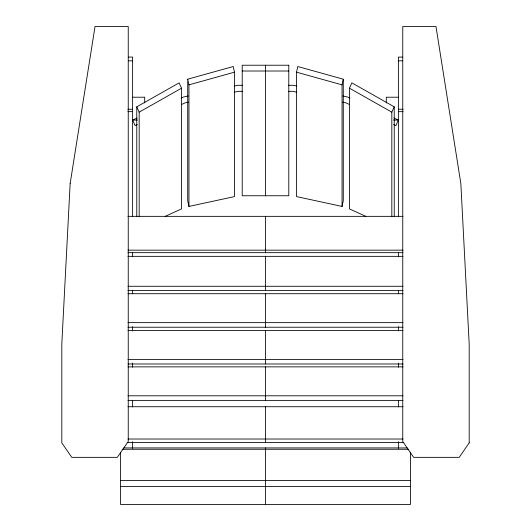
<?xml version="1.0" encoding="UTF-8"?>
<svg xmlns="http://www.w3.org/2000/svg" width="531" height="531" viewBox="0 0 531 531"><rect width="100%" height="100%" fill="white"/><g stroke="black" fill="none" stroke-linecap="round" stroke-linejoin="round"><path stroke-width="0.8" d="M296.53 72.176L297.758 66.508L343.278 79.192L343.278 200.764L342.05 206.433L296.53 196.589L296.53 72.176L342.05 84.86L342.05 206.433M342.05 84.86L343.278 79.192M365.806 216.329L349.458 208.909L349.458 88.179L351.867 82.869L394.234 106.844L394.234 216.197M391.825 216.535L391.825 112.154L394.234 106.844M393.916 118.021L398.383 120.052L395.887 125.555L393.65 124.533M136.766 216.197L136.766 106.844L179.133 82.869L181.542 88.179L181.542 208.909L165.194 216.329M139.175 216.535L139.175 112.154L181.542 88.179M137.35 124.533L135.113 125.555L132.617 120.052L137.084 118.021M181.051 98.069L183.288 97.06L188.087 96.018M181.456 104.521L185.193 102.822L188.412 102.131M187.722 79.192L233.242 66.508L234.47 72.176L234.47 196.589L188.95 206.433L187.722 200.764L187.722 79.192L188.95 84.86L188.95 206.433M188.95 84.86L234.47 72.176M234.476 85.989L237.676 85.292L242.587 85.292M234.297 92.208L238.319 91.332L242.441 91.332M128.588 57.089L132.617 57.089L132.617 216.628M402.412 57.089L398.383 57.089L398.383 216.628M128.588 60.833L132.617 60.833M398.383 60.833L402.412 60.833M242.209 71.015L288.791 71.015M288.413 85.292L293.324 85.292L296.524 85.989M288.559 91.332L292.681 91.332L296.703 92.208M132.617 97.219L144.697 97.219L144.697 102.928M398.383 97.219L386.302 97.219L386.302 102.928M127.885 109.24L132.617 109.24M398.383 109.24L403.115 109.24M127.885 111.656L132.617 111.656M398.383 111.656L403.115 111.656M132.617 120.052L137.449 120.052M393.551 120.052L398.383 120.052M127.991 216.349L403.009 216.349M127.991 250.154L403.009 250.154M127.991 252.67L403.009 252.67M127.991 256.347L403.009 256.347M127.991 286.275L403.009 286.275M127.991 290.61L403.009 290.61M127.991 293.709L403.009 293.709M127.991 322.642L403.009 322.642M127.991 327.235L403.009 327.235M127.991 330.461L403.009 330.461M127.991 359.394L403.009 359.394M127.991 363.987L403.009 363.987M127.991 366.861L403.009 366.861M127.991 395.794L403.009 395.794M127.991 400.387L403.009 400.387M127.991 406.726L403.009 406.726M127.991 439.018L403.009 439.018M127.161 442.502L403.839 442.502M123.849 447.925L407.151 447.925M122.19 449.266L408.81 449.266M120.537 480.515L410.463 480.515M120.537 486.423L410.463 486.423M342.913 96.018L347.712 97.06L349.949 98.069M342.588 102.131L345.807 102.822L349.544 104.521M349.458 88.179L391.825 112.154M136.766 106.844L139.175 112.154M410.463 452.273L410.463 504.45L120.537 504.45L120.537 452.273M398.383 252.205L398.383 256.752M398.383 290.271L398.383 293.796M398.383 326.678L398.383 330.919M398.383 363.091L398.383 367.266M398.383 400.301L398.383 406.952M398.383 441.706L398.383 448.323M265.5 65.227L265.5 195.753M265.5 216.349L265.5 252.67M265.5 256.347L265.5 290.61M265.5 293.709L265.5 327.235M265.5 330.461L265.5 363.987M265.5 366.861L265.5 400.387M265.5 406.726L265.5 442.502M265.5 447.925L265.5 504.45M132.617 252.205L132.617 256.752M132.617 290.271L132.617 293.796M132.617 326.678L132.617 330.919M132.617 363.091L132.617 367.266M132.617 400.301L132.617 406.952M132.617 441.706L132.617 448.323M70.152 183.56L61.802 344.214L61.802 442.854L71.785 457.35L117.338 457.35L128.243 441.52L128.243 26.55L95.022 26.55L70.152 183.56M469.198 442.854L459.215 457.35L413.662 457.35L402.757 441.52L402.757 26.55L435.978 26.55L460.848 183.56L469.198 344.214L469.198 442.854M288.791 65.227L242.209 65.227L242.209 195.753L288.791 195.753L288.791 65.227"/></g></svg>
